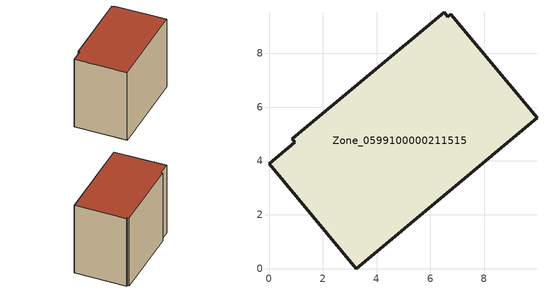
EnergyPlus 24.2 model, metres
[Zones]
Zone_0599100000211515
 floor ground (C_G): 6.51,9.52 6.65,9.36 6.76,9.45 9.96,5.6 3.25,0 0,3.9 0.95,4.69 0.86,4.82 z0
 wall outside (C_F): 6.51,9.52 0.86,4.82 0.95,4.69 0,3.9 3.25,0 9.96,5.6 6.76,9.45 6.65,9.36 6.51,9.52 z0:7.31
 roof outside (C_R): 6.65,9.36 6.51,9.52 0.86,4.82 0.95,4.69 0,3.9 3.25,0 9.96,5.6 6.76,9.45 z7.31
[BUILDING]
Pand.0599100000211515: North Axis=0; Terrain=City; Loads Convergence Tolerance Value=0.04; Temperature Convergence Tolerance Value=0.4; Solar Distribution=FullExterior; Maximum Number of Warmup Days=25; Minimum Number of Warmup Days=1
[Site:Location]
Rotterdam.The.Hague.AP_ZH_NLD Design_Conditions: Latitude=51.96; Longitude=4.45; Time Zone=1; Elevation=-4.5
[SITE:GROUNDTEMPERATURE:BUILDINGSURFACE]
18, 18, 18, 18, 18, 18, 18, 18, 18, 18, 18, 18
[MATERIAL] Thermal Absorptance=0.9; Solar Absorptance=0.7; Visible Absorptance=0.7
Name | Roughness | Thickness | Conductivity | Density | Specific Heat
G.TC.1946 | MediumSmooth | 0.15 | 1 | 540 | 1210
F.TC.1946 | Rough | 0.3 | 0.857143 | 1920 | 840
R.TC.1946 | MediumRough | 0.2 | 0.909091 | 1500 | 1000
[CONSTRUCTION]
C_G: G.TC.1946
C_F: F.TC.1946
C_R: R.TC.1946
[ZONE]
Zone_0599100000211515: Type=1; Multiplier=1; Ceiling Height=Autocalculate; Volume=Autocalculate; Floor Area=autocalculate; Part of Total Floor Area=Yes
[ZONEINFILTRATION:DESIGNFLOWRATE]
Infil_Zone_0599100000211515: Zone or ZoneList or Space or SpaceList=Zone_0599100000211515; Schedule=AlwaysOn; Design Flow Rate Calculation Method=Flow/Area; Flow Rate per Floor Area=0.003; Constant Term Coefficient=1; Temperature Term Coefficient=0; Velocity Term Coefficient=0; Velocity Squared Term Coefficient=0
[HVACTEMPLATE:ZONE:IDEALLOADSAIRSYSTEM]
Zone_0599100000211515: Maximum Heating Supply Air Temperature=50; Minimum Cooling Supply Air Temperature=13; Maximum Heating Supply Air Humidity Ratio=0.0156; Minimum Cooling Supply Air Humidity Ratio=0.0077; Heating Limit=NoLimit; Cooling Limit=NoLimit; Dehumidification Control Type=ConstantSensibleHeatRatio; Cooling Sensible Heat Ratio=0.7; Dehumidification Setpoint=60; Humidification Control Type=None; Humidification Setpoint=30; Outdoor Air Method=None; Outdoor Air Flow Rate per Person=0.00944; Outdoor Air Flow Rate per Zone Floor Area=0; Outdoor Air Flow Rate per Zone=0; Demand Controlled Ventilation Type=None; Outdoor Air Economizer Type=NoEconomizer; Heat Recovery Type=None; Sensible Heat Recovery Effectiveness=0.7; Latent Heat Recovery Effectiveness=0.65
[ZONECONTROL:THERMOSTAT]
ThermostatControl_Zone_0599100000211515: Zone or ZoneList=Zone_0599100000211515; Control Type Schedule=DualSetpointControlType; Control 1=Thermostat_Zone_0599100000211515; Temperature Difference Between Cutout And Setpoint=0
[THERMOSTATSETPOINT:DUALSETPOINT]
Thermostat_Zone_0599100000211515: Heating Setpoint Temperature Schedule=HeatingSetpoint_Zone_0599100000211515; Cooling Setpoint Temperature Schedule=CoolingSetpoint_Zone_0599100000211515
[SCHEDULE:COMPACT]
HeatingSetpoint_Zone_0599100000211515: Through: 12/31, For: AllDays, Until: 24:00, 21
CoolingSetpoint_Zone_0599100000211515: Through: 12/31, For: AllDays, Until: 24:00, 24
DualSetpointControlType: Through: 12/31, For: AllDays, Until: 24:00, 4
AlwaysOn: Through: 12/31, For: AllDays, Until: 24:00, 1
